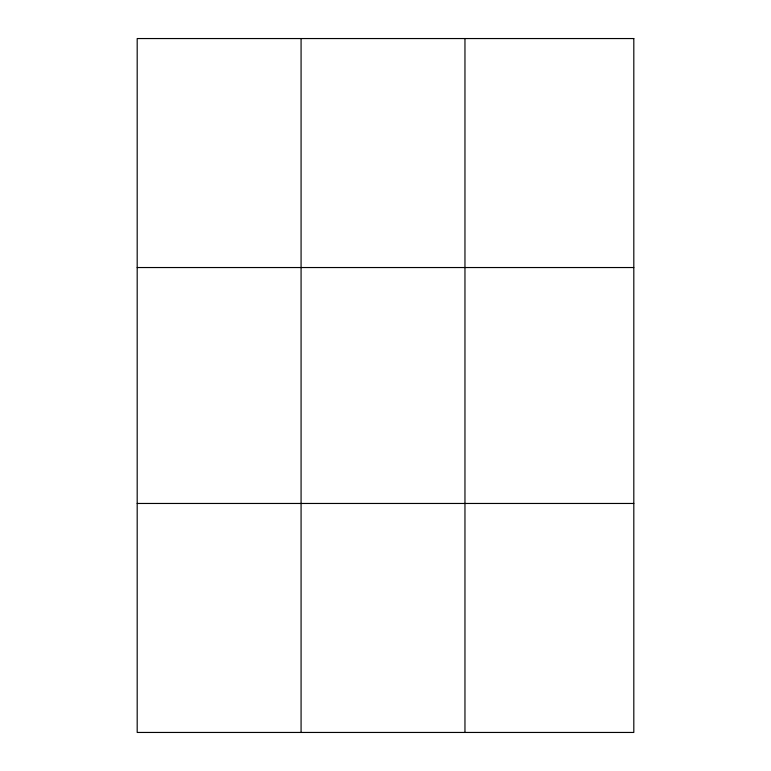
<?xml version="1.0" encoding="UTF-8"?>
<svg xmlns="http://www.w3.org/2000/svg" width="771" height="771" viewBox="0 0 771 771"><rect width="100%" height="100%" fill="white"/><g stroke="black" fill="none" stroke-linecap="round" stroke-linejoin="round"><path stroke-width="1.16" d="M301.075 38.55L301.075 732.45M464.961 38.55L464.961 732.45M137.19 267.537L633.81 267.537M137.19 503.463L633.81 503.463M633.81 38.55L633.81 732.45L137.19 732.45L137.19 38.55L633.81 38.55"/></g></svg>
